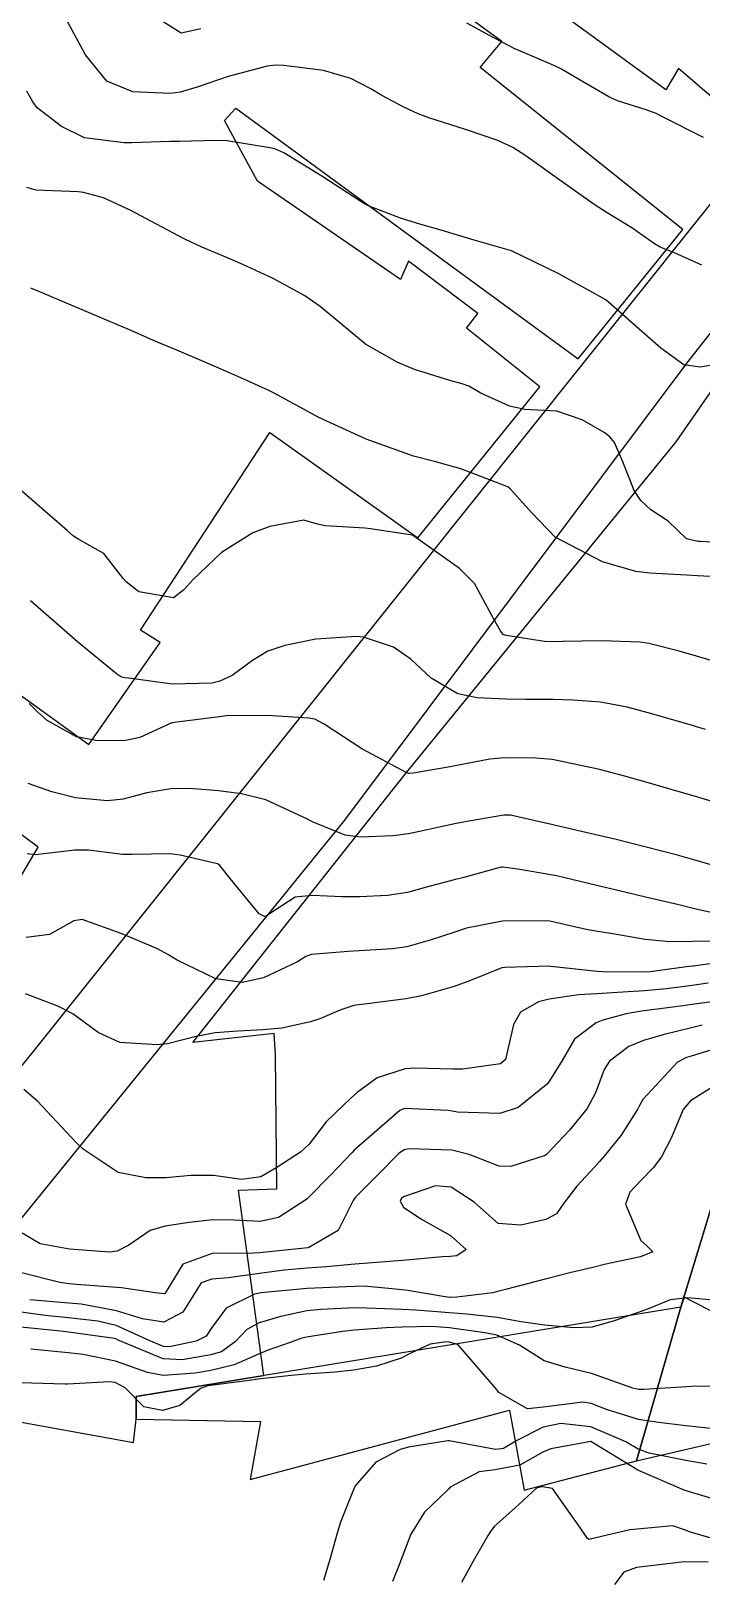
# Model space of a CAD drawing. Header units: metres. Extents: x 318500 to 325275, y 7408834 to 7428799.
# Drawn here: x 320325.7 to 320353.8, y 7410750.4 to 7410815.5 of the extents above; entities that cross this region are included whole.
import ezdxf

# ---------------------------------------------------------------- set-up
doc = ezdxf.new("R2010")
doc.units = ezdxf.units.M
doc.header["$MEASUREMENT"] = 0
for name, color, linetype in [('Curvas de Nivel 1m', 11, 'Continuous'), ('Curvas de Nivel 5m', 15, 'Continuous'), ('Edificações', 30, 'Continuous'), ('Vias Primárias', 230, 'Continuous')]:
    doc.layers.add(name, color=color, linetype=linetype)

msp = doc.modelspace()

# ---------------------------------------------------------------- linework, layer by layer
at = {"layer": 'Curvas de Nivel 1m', "flags": 128}
for points, elevation in [([(320332.803, 7410815.541), (320331.965, 7410815.362), (320330.303, 7410816.407)], 766), ([(320353.913, 7410810.973), (320352.2, 7410811.842), (320351.928, 7410811.978), (320351.516, 7410812.126), (320350.307, 7410812.518), (320349.935, 7410812.684), (320348.729, 7410813.376), (320347.947, 7410813.843), (320347.733, 7410813.958), (320347.203, 7410814.181), (320345.958, 7410814.711), (320344.926, 7410815.255), (320343.973, 7410815.773)], 766), ([(320354.44, 7410801.427), (320353.782, 7410801.312), (320353.095, 7410801.413), (320352.122, 7410802.115), (320351.794, 7410802.41), (320349.82, 7410804.15), (320347.836, 7410805.241), (320345.85, 7410806.2), (320344.285, 7410806.654), (320343.855, 7410806.776), (320343.08, 7410807.015), (320341.861, 7410807.366), (320341.18, 7410807.577), (320339.868, 7410808.076), (320339.734, 7410808.147), (320339.522, 7410808.285), (320337.885, 7410809.337), (320336.278, 7410810.326), (320335.902, 7410810.49), (320335.701, 7410810.535), (320333.907, 7410810.825), (320333.431, 7410810.844), (320331.906, 7410810.804), (320331.505, 7410810.795), (320329.905, 7410810.746), (320329.577, 7410810.743), (320327.908, 7410810.962), (320326.943, 7410811.426), (320325.926, 7410812.221), (320325.738, 7410812.472), (320325.489, 7410812.92)], 764), ([(320355.687, 7410793.87), (320353.794, 7410793.983), (320353.689, 7410793.99), (320353.203, 7410794.097), (320352.429, 7410794.84), (320351.702, 7410795.315), (320351.286, 7410795.706), (320351.001, 7410796.131), (320350.527, 7410797.339), (320350.178, 7410798.143), (320349.983, 7410798.386), (320349.746, 7410798.567), (320348.815, 7410799.098), (320347.76, 7410799.47), (320346.414, 7410799.536), (320345.762, 7410799.667), (320344.565, 7410800.218), (320344.055, 7410800.508), (320343.774, 7410800.614), (320343.264, 7410800.746), (320341.78, 7410801.212), (320341.042, 7410801.52), (320339.79, 7410802.234), (320339.763, 7410802.254), (320339.722, 7410802.281), (320337.813, 7410803.87), (320337.169, 7410804.317), (320335.831, 7410805.047), (320334.561, 7410805.627), (320333.844, 7410805.932), (320332.814, 7410806.376), (320332.151, 7410806.683), (320331.854, 7410806.837), (320330.937, 7410807.321), (320329.862, 7410807.903), (320328.702, 7410808.428), (320327.873, 7410808.657), (320327.638, 7410808.679), (320325.874, 7410808.75), (320325.486, 7410808.864)], 763), ([(320355.289, 7410792.451), (320353.667, 7410792.543), (320353.197, 7410792.567), (320351.668, 7410792.653), (320351.071, 7410792.727), (320349.675, 7410793.122), (320347.69, 7410794.17), (320346.707, 7410795.192), (320345.801, 7410796.199), (320345.711, 7410796.267), (320345.591, 7410796.323), (320343.722, 7410797.035), (320342.621, 7410797.347), (320341.73, 7410797.578), (320339.74, 7410798.28), (320337.753, 7410799.194), (320335.874, 7410800.223), (320335.769, 7410800.278), (320335.658, 7410800.332), (320334.347, 7410800.923), (320333.778, 7410801.174), (320332.943, 7410801.534), (320331.786, 7410802.023), (320330.912, 7410802.399), (320329.797, 7410802.881), (320328.998, 7410803.226), (320327.809, 7410803.726), (320326.06, 7410804.466), (320325.89, 7410804.538), (320325.821, 7410804.57), (320325.656, 7410804.638)], 762), ([(320354.908, 7410788.786), (320353.621, 7410789.167), (320352.89, 7410789.369), (320351.626, 7410789.688), (320351.247, 7410789.747), (320349.627, 7410789.806), (320348.013, 7410789.779), (320347.626, 7410789.765), (320347.234, 7410789.784), (320345.628, 7410790.024), (320345.505, 7410790.078), (320345.401, 7410790.203), (320345.094, 7410790.752), (320344.295, 7410792.22), (320343.669, 7410792.842), (320341.69, 7410794.25), (320339.931, 7410794.515), (320339.693, 7410794.538), (320338.023, 7410794.635), (320337.694, 7410794.716), (320337.13, 7410794.881), (320335.693, 7410794.616), (320334.983, 7410794.341), (320333.672, 7410793.525), (320332.458, 7410792.378), (320332.087, 7410791.95), (320331.648, 7410791.619), (320330.195, 7410791.862), (320329.658, 7410792.281), (320329.551, 7410792.412), (320328.723, 7410793.476), (320327.676, 7410794.072), (320327.448, 7410794.214), (320327.18, 7410794.447), (320325.699, 7410795.741), (320324.84, 7410796.479)], 761), ([(320354.46, 7410782.997), (320353.542, 7410783.269), (320352.901, 7410783.457), (320351.547, 7410783.85), (320350.559, 7410784.13), (320349.554, 7410784.393), (320349.229, 7410784.471), (320347.56, 7410784.815), (320346.863, 7410784.878), (320345.56, 7410784.883), (320344.939, 7410784.829), (320343.555, 7410784.56), (320343.275, 7410784.512), (320341.717, 7410784.248), (320341.55, 7410784.224), (320341.525, 7410784.225), (320341.451, 7410784.251), (320339.565, 7410785.26), (320337.977, 7410786.304), (320337.583, 7410786.51), (320337.342, 7410786.553), (320335.583, 7410786.663), (320333.875, 7410786.648), (320333.583, 7410786.611), (320331.793, 7410786.387), (320331.605, 7410786.364), (320331.579, 7410786.353), (320330.236, 7410785.737), (320329.568, 7410785.607), (320328.382, 7410785.614), (320327.57, 7410785.764), (320326.335, 7410786.459), (320325.934, 7410786.815), (320325.587, 7410787.176)], 759), ([(320355.342, 7410780.062), (320353.508, 7410780.597), (320352.82, 7410780.791), (320351.515, 7410781.136), (320350.192, 7410781.461), (320349.522, 7410781.621), (320347.641, 7410782.055), (320347.529, 7410782.084), (320347.102, 7410782.176), (320345.815, 7410782.478), (320345.533, 7410782.481), (320343.977, 7410782.216), (320343.607, 7410782.142), (320343.529, 7410782.129), (320341.982, 7410781.784), (320341.522, 7410781.687), (320340.869, 7410781.608), (320339.513, 7410781.554), (320338.867, 7410781.64), (320337.519, 7410782.18), (320337.432, 7410782.224), (320337.279, 7410782.312), (320335.532, 7410783.127), (320334.509, 7410783.372), (320333.537, 7410783.496), (320332.32, 7410783.596), (320331.538, 7410783.587), (320330.526, 7410783.41), (320329.531, 7410783.15), (320328.874, 7410783.076), (320327.531, 7410783.206), (320326.538, 7410783.451), (320325.54, 7410783.809)], 758), ([(320355.421, 7410778.111), (320353.477, 7410778.559), (320352.878, 7410778.7), (320351.484, 7410779.032), (320350.313, 7410779.306), (320349.49, 7410779.502), (320347.743, 7410779.919), (320347.497, 7410779.97), (320346.2, 7410780.19), (320345.501, 7410780.293), (320345.413, 7410780.289), (320345.102, 7410780.204), (320343.849, 7410779.862), (320343.493, 7410779.77), (320342.284, 7410779.443), (320341.485, 7410779.228), (320340.647, 7410779.098), (320339.481, 7410779.043), (320338.733, 7410779.036), (320337.482, 7410779.095), (320336.757, 7410779.034), (320335.685, 7410778.327), (320335.562, 7410778.235), (320335.468, 7410778.215), (320335.244, 7410778.333), (320334.028, 7410779.816), (320333.597, 7410780.359), (320333.546, 7410780.405), (320333.501, 7410780.424), (320331.927, 7410780.798), (320331.505, 7410780.852), (320329.914, 7410780.816), (320329.504, 7410780.819), (320328.081, 7410781.006), (320327.506, 7410781.01), (320325.846, 7410780.808), (320325.504, 7410780.856)], 757), ([(320354.562, 7410777.174), (320353.461, 7410777.16), (320352.504, 7410777.148), (320351.461, 7410777.242), (320350.111, 7410777.486), (320349.464, 7410777.581), (320348.989, 7410777.671), (320347.468, 7410778.017), (320347.333, 7410778.036), (320345.468, 7410778.022), (320343.959, 7410777.721), (320343.463, 7410777.563), (320342.439, 7410777.219), (320341.45, 7410776.942), (320340.851, 7410776.857), (320339.447, 7410776.771), (320338.985, 7410776.747), (320337.445, 7410776.621), (320337.214, 7410776.533), (320336.864, 7410776.309), (320335.433, 7410775.633), (320334.528, 7410775.441), (320333.432, 7410775.601), (320331.802, 7410776.376), (320331.443, 7410776.609), (320330.979, 7410776.856), (320329.456, 7410777.505), (320327.807, 7410778.093), (320327.464, 7410778.035), (320326.442, 7410777.463), (320325.453, 7410777.327)], 756), ([(320354.113, 7410775.407), (320353.438, 7410775.319), (320352.366, 7410775.176), (320351.435, 7410775.091), (320350.53, 7410775.033), (320349.432, 7410774.971), (320348.664, 7410774.919), (320347.429, 7410774.742), (320346.982, 7410774.621), (320346.227, 7410774.188), (320345.931, 7410773.674), (320345.598, 7410772.197), (320345.387, 7410772.027), (320343.798, 7410771.802), (320343.384, 7410771.795), (320341.793, 7410771.834), (320341.383, 7410771.813), (320340.213, 7410771.432), (320339.368, 7410770.82), (320339.086, 7410770.561), (320338.787, 7410770.286), (320338.07, 7410769.576), (320337.343, 7410768.644), (320336.987, 7410768.305), (320335.992, 7410767.658), (320335.324, 7410767.265), (320334.512, 7410767.152), (320333.324, 7410767.323), (320332.371, 7410767.323), (320331.323, 7410767.229), (320330.486, 7410767.229), (320329.326, 7410767.456), (320327.849, 7410768.432), (320327.585, 7410768.679), (320327.345, 7410768.935), (320325.931, 7410770.454), (320325.367, 7410770.94)], 754), ([(320354.804, 7410774.695), (320353.426, 7410774.509), (320353.06, 7410774.461), (320351.422, 7410774.253), (320351.307, 7410774.236), (320350.665, 7410774.128), (320349.694, 7410773.859), (320349.414, 7410773.744), (320348.495, 7410773.062), (320347.975, 7410772.161), (320347.38, 7410771.196), (320346.132, 7410770.188), (320345.357, 7410769.938), (320343.588, 7410769.988), (320343.358, 7410770.027), (320343.19, 7410770.054), (320341.359, 7410770.141), (320341.163, 7410770.058), (320339.342, 7410768.481), (320339.237, 7410768.385), (320339.142, 7410768.282), (320338.258, 7410767.358), (320337.311, 7410766.392), (320337.262, 7410766.35), (320337.204, 7410766.302), (320336.056, 7410765.562), (320335.296, 7410765.388), (320334.197, 7410765.446), (320333.297, 7410765.464), (320332.309, 7410765.356), (320331.292, 7410765.201), (320330.665, 7410765.014), (320329.777, 7410764.403), (320329.277, 7410764.14), (320328.961, 7410764.099), (320327.278, 7410764.232), (320326.048, 7410764.452), (320325.287, 7410764.895)], 753), ([(320353.856, 7410773.64), (320353.412, 7410773.539), (320352.263, 7410773.251), (320351.403, 7410773.008), (320350.777, 7410772.748), (320349.97, 7410772.134), (320349.74, 7410771.783), (320349.377, 7410770.8), (320349.032, 7410770.145), (320348.286, 7410769.226), (320347.341, 7410768.221), (320347.267, 7410768.171), (320345.827, 7410767.698), (320345.333, 7410767.725), (320344.076, 7410768.213), (320343.342, 7410768.397), (320341.549, 7410768.454), (320341.342, 7410768.407), (320341.119, 7410768.253), (320340.233, 7410767.36), (320339.312, 7410766.423), (320339.241, 7410766.351), (320339.199, 7410766.281), (320338.562, 7410765.016), (320337.338, 7410764.299), (320337.288, 7410764.291), (320335.277, 7410764.078), (320335.005, 7410764.062), (320333.277, 7410764.041), (320332.044, 7410763.6), (320331.298, 7410762.38), (320331.283, 7410762.356), (320331.26, 7410762.347), (320330.882, 7410762.386), (320329.46, 7410762.605), (320329.262, 7410762.616), (320327.567, 7410762.739), (320327.263, 7410762.775), (320326.876, 7410762.831), (320325.268, 7410763.234)], 752), ([(320354.726, 7410772.744), (320353.394, 7410772.34), (320353.205, 7410772.281), (320352.829, 7410772.098), (320351.374, 7410770.515), (320351.227, 7410770.266), (320351.155, 7410770.122), (320350.461, 7410769.021), (320349.749, 7410768.136), (320349.553, 7410767.921), (320349.333, 7410767.683), (320348.59, 7410766.882), (320348.044, 7410766.159), (320347.747, 7410765.72), (320347.3, 7410765.473), (320346.245, 7410765.236), (320345.297, 7410765.31), (320344.282, 7410766.21), (320343.319, 7410766.833), (320342.661, 7410766.889), (320341.313, 7410766.424), (320341.213, 7410766.35), (320341.173, 7410766.252), (320341.306, 7410765.996), (320342.041, 7410765.497), (320343.289, 7410764.804), (320343.953, 7410764.213), (320343.551, 7410763.944), (320343.277, 7410763.916), (320342.953, 7410763.901), (320341.275, 7410763.751), (320340.731, 7410763.714), (320339.273, 7410763.596), (320338.078, 7410763.486), (320337.271, 7410763.432), (320336.302, 7410763.347), (320335.269, 7410763.21), (320333.945, 7410763.028), (320333.266, 7410762.97), (320332.818, 7410762.811), (320332.532, 7410762.367), (320332.043, 7410761.577), (320331.242, 7410761.165), (320330.343, 7410761.294), (320329.248, 7410761.639), (320327.775, 7410761.909), (320327.253, 7410761.958), (320325.606, 7410762.105)], 751), ([(320354.485, 7410762.072), (320353.261, 7410762.185), (320352.516, 7410762.101), (320351.636, 7410761.732), (320351.252, 7410761.589), (320350.165, 7410761.212), (320349.242, 7410760.953), (320348.471, 7410760.922), (320347.243, 7410761.036), (320346.254, 7410761.175), (320345.247, 7410761.349), (320343.972, 7410761.49), (320343.25, 7410761.551), (320341.828, 7410761.664), (320341.252, 7410761.687), (320339.773, 7410761.751), (320339.252, 7410761.757), (320337.848, 7410761.697), (320337.25, 7410761.632), (320336.16, 7410761.403), (320335.242, 7410761.135), (320334.731, 7410760.845), (320334.26, 7410760.345), (320333.661, 7410759.916), (320333.221, 7410759.79), (320332.019, 7410759.571), (320331.219, 7410759.614), (320329.33, 7410760.408), (320329.231, 7410760.455), (320329.174, 7410760.468), (320327.235, 7410760.745), (320326.895, 7410760.784), (320325.237, 7410760.945)], 749), ([(320355.214, 7410758.457), (320353.594, 7410758.465), (320353.214, 7410758.443), (320351.414, 7410758.327), (320351.203, 7410758.323), (320350.947, 7410758.38), (320349.213, 7410758.996), (320348.104, 7410759.269), (320347.221, 7410759.537), (320346.187, 7410760.186), (320345.236, 7410760.606), (320344.733, 7410760.709), (320343.241, 7410760.927), (320342.493, 7410760.98), (320341.24, 7410760.946), (320340.579, 7410760.921), (320339.238, 7410760.825), (320338.752, 7410760.77), (320337.233, 7410760.533), (320337.048, 7410760.488), (320336.548, 7410760.31), (320335.579, 7410759.97), (320335.222, 7410759.817), (320334.196, 7410759.364), (320333.212, 7410759.131), (320332.556, 7410759.02), (320331.208, 7410758.911), (320330.551, 7410759.049), (320329.217, 7410759.515), (320327.85, 7410759.801), (320327.221, 7410759.869), (320325.659, 7410760.021)], 748), ([(320354.611, 7410756.646), (320353.191, 7410756.802), (320352.028, 7410756.943), (320351.189, 7410757.065), (320349.842, 7410757.485), (320349.196, 7410757.738), (320348.845, 7410757.794), (320347.194, 7410757.582), (320346.522, 7410757.509), (320345.32, 7410758.198), (320345.202, 7410758.35), (320343.595, 7410760.216), (320343.232, 7410760.325), (320343.121, 7410760.332), (320342.431, 7410760.232), (320341.617, 7410759.851), (320341.221, 7410759.651), (320340.177, 7410759.304), (320339.213, 7410759.134), (320338.438, 7410759.062), (320337.21, 7410758.975), (320336.597, 7410758.922), (320335.207, 7410758.763), (320334.834, 7410758.707), (320333.202, 7410758.493), (320333.087, 7410758.476), (320332.777, 7410758.364), (320331.916, 7410757.65), (320331.191, 7410757.441), (320330.404, 7410757.604), (320329.622, 7410758.404), (320329.203, 7410758.619), (320328.96, 7410758.657), (320327.202, 7410758.556), (320327.092, 7410758.55), (320325.202, 7410758.61)], 747), ([(320354.057, 7410755.186), (320353.169, 7410755.342), (320351.629, 7410755.657), (320351.176, 7410755.826), (320350.651, 7410756.125), (320349.186, 7410756.754), (320347.926, 7410756.898), (320347.186, 7410756.744), (320346.071, 7410756.187), (320345.521, 7410755.848), (320345.174, 7410755.8), (320343.233, 7410756.165), (320343.179, 7410756.172), (320341.52, 7410755.9), (320341.173, 7410755.809), (320340.153, 7410755.277), (320339.289, 7410754.278), (320339.244, 7410754.184), (320339.145, 7410753.94), (320338.663, 7410752.748), (320338.523, 7410752.286), (320338.22, 7410751.178), (320337.956, 7410750.291)], 746), ([(320354.238, 7410752.073), (320353.369, 7410752.332), (320353.125, 7410752.429), (320352.627, 7410752.598), (320351.125, 7410752.461), (320350.823, 7410752.424), (320349.581, 7410752.135), (320349.212, 7410752.046), (320349.119, 7410752.019), (320349.045, 7410752.067), (320348.994, 7410752.142), (320348.727, 7410752.545), (320347.567, 7410754.164), (320347.151, 7410754.24), (320347.091, 7410754.231), (320346.905, 7410754.174), (320345.991, 7410753.333), (320345.126, 7410752.574), (320344.965, 7410752.359), (320344.873, 7410752.202), (320344.231, 7410751.086), (320343.751, 7410750.213)], 744), ([(320354.112, 7410751.072), (320353.11, 7410751.081), (320351.948, 7410750.947), (320351.107, 7410750.839), (320350.576, 7410750.654), (320350.18, 7410750.129)], 743)]:
    msp.add_lwpolyline(points, dxfattribs=dict(at, elevation=elevation))
at = {"layer": 'Curvas de Nivel 5m', "flags": 128}
for points, elevation in [([(320353.843, 7410805.605), (320352.729, 7410806.107), (320352.092, 7410806.356), (320351.854, 7410806.496), (320350.901, 7410807.175), (320349.867, 7410807.808), (320349.32, 7410808.156), (320347.885, 7410809.172), (320346.455, 7410810.192), (320345.905, 7410810.544), (320345.28, 7410810.839), (320343.916, 7410811.31), (320342.375, 7410811.794), (320341.926, 7410811.958), (320341.297, 7410812.259), (320340.403, 7410812.742), (320339.937, 7410813.013), (320339.101, 7410813.452), (320337.945, 7410813.787), (320336.282, 7410813.992), (320335.947, 7410814.014), (320335.582, 7410813.972), (320333.942, 7410813.535), (320332.648, 7410813.09), (320331.935, 7410812.875), (320331.512, 7410812.816), (320329.935, 7410812.891), (320328.852, 7410813.339), (320327.95, 7410814.44), (320326.858, 7410816.457)], 765), ([(320354.004, 7410786.084), (320353.582, 7410786.209), (320353.418, 7410786.257), (320351.59, 7410786.78), (320350.709, 7410787.018), (320349.596, 7410787.229), (320348.443, 7410787.315), (320347.598, 7410787.34), (320346.448, 7410787.336), (320345.597, 7410787.347), (320344.412, 7410787.403), (320343.6, 7410787.574), (320342.474, 7410788.241), (320341.618, 7410789.037), (320340.897, 7410789.535), (320339.627, 7410789.962), (320339.338, 7410789.995), (320337.626, 7410789.876), (320336.332, 7410789.613), (320335.616, 7410789.376), (320334.966, 7410788.984), (320334.117, 7410788.352), (320333.597, 7410788.11), (320333.265, 7410788.033), (320331.596, 7410787.981), (320329.768, 7410788.238), (320329.598, 7410788.254), (320329.463, 7410788.277), (320329.258, 7410788.415), (320327.62, 7410789.768), (320326.824, 7410790.452), (320325.645, 7410791.489)], 760), ([(320355.453, 7410776.405), (320353.494, 7410776.133), (320353.45, 7410776.129), (320353.205, 7410776.094), (320351.673, 7410775.89), (320351.446, 7410775.877), (320349.688, 7410775.896), (320349.446, 7410775.905), (320347.504, 7410776.114), (320347.449, 7410776.121), (320345.573, 7410776.073), (320345.448, 7410776.053), (320344.123, 7410775.53), (320343.436, 7410775.269), (320342.067, 7410774.878), (320341.425, 7410774.749), (320339.67, 7410774.523), (320339.422, 7410774.504), (320339.229, 7410774.474), (320338.679, 7410774.287), (320337.8, 7410773.91), (320337.412, 7410773.782), (320336.207, 7410773.519), (320335.407, 7410773.447), (320334.359, 7410773.393), (320333.404, 7410773.325), (320332.606, 7410773.164), (320331.397, 7410772.865), (320330.965, 7410772.818), (320329.398, 7410772.917), (320328.487, 7410773.34), (320327.415, 7410774.117), (320326.787, 7410774.446), (320325.425, 7410774.967)], 755), ([(320354.458, 7410771.151), (320353.374, 7410770.462), (320353.07, 7410770.094), (320352.56, 7410768.894), (320352.15, 7410768.108), (320351.798, 7410767.648), (320351.326, 7410767.154), (320350.816, 7410766.626), (320350.647, 7410766.127), (320351.287, 7410764.591), (320351.531, 7410764.363), (320351.793, 7410764.112), (320351.278, 7410763.908), (320349.817, 7410763.593), (320349.273, 7410763.462), (320348.362, 7410763.245), (320347.268, 7410762.972), (320345.604, 7410762.536), (320345.262, 7410762.443), (320345.066, 7410762.398), (320343.556, 7410762.217), (320343.281, 7410762.199), (320343.26, 7410762.201), (320343.065, 7410762.223), (320341.501, 7410762.485), (320341.263, 7410762.514), (320339.66, 7410762.67), (320339.264, 7410762.661), (320338.909, 7410762.638), (320337.263, 7410762.57), (320335.319, 7410762.387), (320335.26, 7410762.38), (320335.054, 7410762.333), (320333.86, 7410761.741), (320333.238, 7410760.887), (320333.027, 7410760.568), (320332.6, 7410760.366), (320331.48, 7410760.124), (320331.226, 7410760.14), (320330.632, 7410760.389), (320329.239, 7410761.016), (320328.463, 7410761.201), (320327.244, 7410761.347), (320326.252, 7410761.443), (320325.247, 7410761.576)], 750), ([(320354.691, 7410753.615), (320353.15, 7410754.077), (320353.106, 7410754.091), (320351.162, 7410754.942), (320349.18, 7410756.14), (320347.506, 7410755.834), (320347.173, 7410755.691), (320346.199, 7410755.15), (320345.161, 7410754.945), (320344.494, 7410754.873), (320343.277, 7410754.219), (320343.215, 7410754.153), (320343.148, 7410754.08), (320342.197, 7410753.171), (320341.619, 7410752.243), (320341.106, 7410750.889), (320340.85, 7410750.254)], 745)]:
    msp.add_lwpolyline(points, dxfattribs=dict(at, elevation=elevation))
at = {"layer": 'Edificações'}
for points in [[(320320.408, 7410746.249), (320322.222, 7410757.497), (320329.969, 7410756.103), (320330.078, 7410757.074), (320330.078, 7410758.031), (320335.441, 7410758.912), (320334.387, 7410766.716), (320335.99, 7410766.769), (320335.938, 7410772.39), (320335.885, 7410773.297), (320332.464, 7410772.924), (320341.389, 7410784.207), (320352.767, 7410798.169), (320364.195, 7410814.658), (320377.481, 7410831.561)], [(320366.299, 7410824.638), (320355.964, 7410811.206), (320355.964, 7410811.206), (320352.87, 7410813.868), (320352.333, 7410812.974), (320341.676, 7410820.755)], [(320323.829, 7410788.522), (320328.087, 7410785.441), (320331.09, 7410789.737), (320330.265, 7410790.258), (320335.703, 7410798.564), (320341.917, 7410794.137), (320347.048, 7410800.482), (320343.963, 7410802.956), (320344.441, 7410803.563), (320341.53, 7410805.777), (320341.182, 7410804.995), (320335.184, 7410809.128), (320333.793, 7410811.688), (320334.271, 7410812.209), (320348.654, 7410801.663), (320353.053, 7410807.106), (320344.536, 7410813.919), (320345.449, 7410815.005), (320338.008, 7410820.451)], [(320321.745, 7410774.007), (320325.963, 7410781.132), (320321.091, 7410784.746)], [(320356.934, 7410774.817), (320352.968, 7410761.785), (320345.103, 7410760.499), (320330.078, 7410758.031), (320330.078, 7410757.074), (320335.303, 7410756.978), (320334.871, 7410754.537), (320345.76, 7410757.46), (320346.385, 7410754.1), (320351.107, 7410755.323), (320352.968, 7410761.785), (320355.708, 7410770.788)], [(320357.329, 7410760.04), (320353.099, 7410762.214), (320352.968, 7410761.785), (320351.107, 7410755.323), (320357.068, 7410756.717)]]:
    msp.add_lwpolyline(points, dxfattribs=at)
at = {"layer": 'Vias Primárias'}
for points in [[(320374.295, 7410886.462), (320358.352, 7410867.855), (320345.89, 7410854.368), (320334.895, 7410840.7), (320324.015, 7410826.921), (320310.493, 7410809.376), (320300.29, 7410796.949), (320289.97, 7410784.065), (320276.41, 7410766.86, 0.097214), (320274.224, 7410762.595, 0.235323), (320275.014, 7410758.311, 0.063029), (320281.301, 7410751.834, 0.047129), (320289.82, 7410746.25, 0.072943), (320298.329, 7410743.236, 0.17509), (320303.484, 7410744.026, 0.124854), (320304.993, 7410745.422), (320317.679, 7410762.617), (320325.702, 7410772.455), (320374.195, 7410833.213), (320379.232, 7410839.276), (320395.023, 7410858.001)], [(320396.299, 7410856.351), (320353.212, 7410801.491), (320338.829, 7410782.264), (320310.162, 7410746.946, 0.008657), (320307.597, 7410743.672, 0.362094), (320307.679, 7410741.955, 0.200349), (320310.422, 7410740.687, -0.023269), (320317.71, 7410740.074, 0.065342), (320326.677, 7410740.074, 0.049523), (320336.689, 7410742.412, -0.010814), (320353.362, 7410747.695, -0.017092), (320365.986, 7410750.931, -0.061881), (320374.298, 7410751.708, -0.037551), (320381.315, 7410750.966, -0.03455), (320395.447, 7410747.363, 0.011282), (320410.89, 7410742.652, -0.027299), (320427.409, 7410737.028, -0.008411), (320437.481, 7410732.775, -0.003658), (320447.929, 7410728.063, -0.015059), (320455.268, 7410724.417, 0.074747), (320459.404, 7410722.945, 0.074691), (320465.122, 7410722.695, -2.247792)]]:
    msp.add_lwpolyline(points, format="xyb", dxfattribs=at)

doc.saveas('drawing.dxf')
